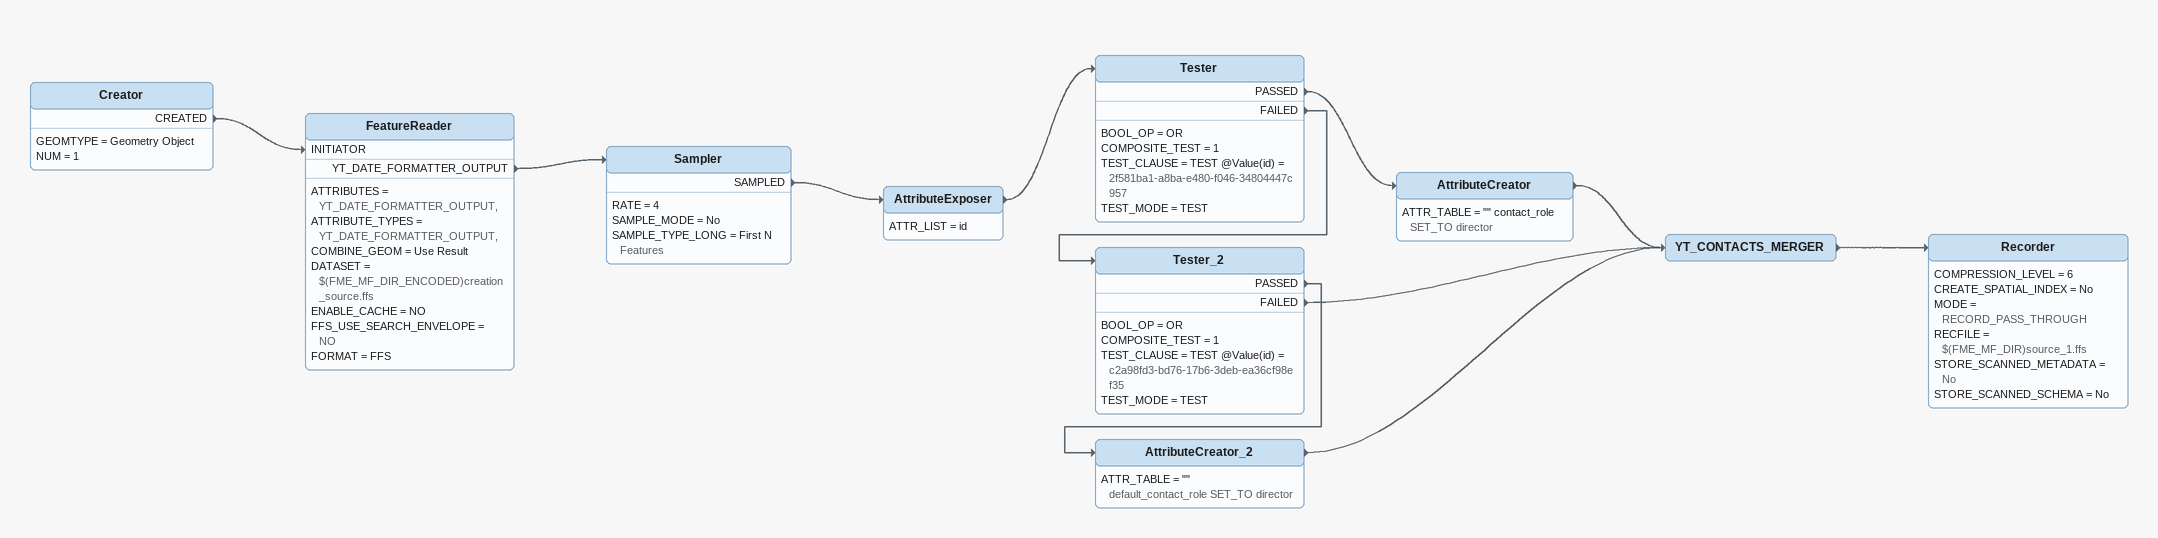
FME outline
Creator
    GEOMTYPE = Geometry Object
    NUM = 1
    CREATED -> FeatureReader [INITIATOR]
FeatureReader
    ATTRIBUTES = YT_DATE_FORMATTER_OUTPUT,
    ATTRIBUTE_TYPES = YT_DATE_FORMATTER_OUTPUT,
    COMBINE_GEOM = Use Result
    DATASET = $(FME_MF_DIR_ENCODED)creation_source.ffs
    ENABLE_CACHE = NO
    FFS_USE_SEARCH_ENVELOPE = NO
    FORMAT = FFS
    YT_DATE_FORMATTER_OUTPUT -> Sampler
Sampler
    RATE = 4
    SAMPLE_MODE = No
    SAMPLE_TYPE_LONG = First N Features
    SAMPLED -> AttributeExposer
AttributeExposer
    ATTR_LIST = id
    -> Tester
Tester
    BOOL_OP = OR
    COMPOSITE_TEST = 1
    TEST_CLAUSE = TEST @Value(id) = 2f581ba1-a8ba-e480-f046-34804447c957
    TEST_MODE = TEST
    PASSED -> AttributeCreator
    FAILED -> Tester_2
AttributeCreator
    ATTR_TABLE = "" contact_role SET_TO director
    -> YT_CONTACTS_MERGER
Tester_2
    BOOL_OP = OR
    COMPOSITE_TEST = 1
    TEST_CLAUSE = TEST @Value(id) = c2a98fd3-bd76-17b6-3deb-ea36cf98ef35
    TEST_MODE = TEST
    PASSED -> AttributeCreator_2
    FAILED -> YT_CONTACTS_MERGER
AttributeCreator_2
    ATTR_TABLE = "" default_contact_role SET_TO director
    -> YT_CONTACTS_MERGER
YT_CONTACTS_MERGER
    -> Recorder
Recorder
    COMPRESSION_LEVEL = 6
    CREATE_SPATIAL_INDEX = No
    MODE = RECORD_PASS_THROUGH
    RECFILE = $(FME_MF_DIR)source_1.ffs
    STORE_SCANNED_METADATA = No
    STORE_SCANNED_SCHEMA = No
